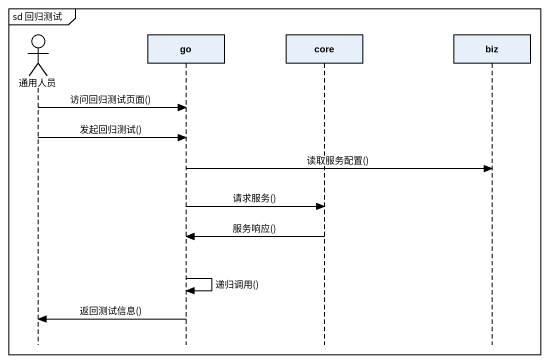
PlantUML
@startuml
mainframe sd 回归测试
hide footbox
actor 通用人员
participant go
participant core
participant biz

通用人员 -> go : 访问回归测试页面()
通用人员 -> go : 发起回归测试()
go -> biz : 读取服务配置()
go -> core : 请求服务()
core -> go : 服务响应()
go -> go : 递归调用()
go -> 通用人员 : 返回测试信息()
@enduml
